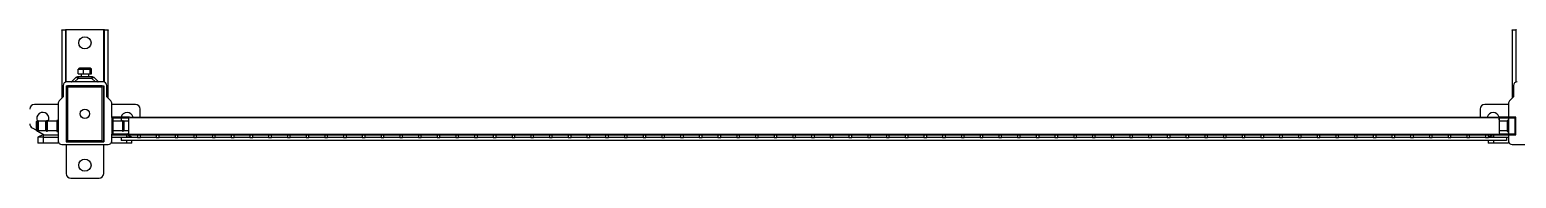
# Model space of a CAD drawing. Header units: inches. Extents: x 0 to 34.2, y 0 to 22.
# Drawn here: x 4.531 to 7.68, y 15.45 to 15.765 of the extents above; entities that cross this region are included whole.
import ezdxf

# ---------------------------------------------------------------- set-up
doc = ezdxf.new("R2010")
doc.units = ezdxf.units.IN
doc.header["$MEASUREMENT"] = 0

msp = doc.modelspace()

# ---------------------------------------------------------------- linework, layer by layer
at = {"color": 7, "linetype": 'Continuous', "lineweight": 25}
for p, q in [((4.5985, 15.7651), (4.6064, 15.7651)), ((4.5985, 15.7638), (4.5985, 15.7651)), ((4.5985, 15.7638), (4.5985, 15.6461)), ((4.6064, 15.7638), (4.5985, 15.7638)), ((4.6064, 15.7651), (4.6064, 15.7638)), ((4.6079, 15.7651), (4.6064, 15.7651)), ((4.6064, 15.7638), (4.6064, 15.6537)), ((4.6872, 15.7651), (4.6079, 15.7651)), ((4.6079, 15.6542), (4.6079, 15.7651)), ((4.6887, 15.7651), (4.6872, 15.7651)), ((4.6872, 15.6542), (4.6872, 15.7651)), ((4.6887, 15.7651), (4.6966, 15.7651)), ((4.6887, 15.7638), (4.6887, 15.7651)), ((4.6887, 15.6537), (4.6887, 15.7638)), ((4.6966, 15.7638), (4.6887, 15.7638)), ((4.6966, 15.7651), (4.6966, 15.7638)), ((4.6966, 15.6461), (4.6966, 15.7638)), ((7.6709, 15.7651), (7.6788, 15.7651)), ((7.6709, 15.7638), (7.6709, 15.7651)), ((7.6709, 15.7638), (7.6709, 15.6461)), ((7.6788, 15.7638), (7.6709, 15.7638)), ((7.6788, 15.7651), (7.6788, 15.7638)), ((7.6803, 15.7651), (7.6788, 15.7651)), ((7.6788, 15.7638), (7.6788, 15.6537)), ((4.6344, 15.682), (4.6348, 15.6826)), ((4.6361, 15.6832), (4.6347, 15.6827)), ((4.659, 15.6832), (4.6361, 15.6832)), ((4.6603, 15.6827), (4.659, 15.6832)), ((4.6857, 15.6543), (4.6094, 15.6543)), ((4.6274, 15.6629), (4.6188, 15.6543)), ((4.633, 15.6618), (4.6255, 15.6543)), ((4.633, 15.6652), (4.633, 15.6618)), ((4.6621, 15.6652), (4.633, 15.6652)), ((4.6621, 15.6618), (4.633, 15.6618)), ((4.6334, 15.6712), (4.6334, 15.6811)), ((4.6334, 15.6811), (4.6446, 15.6811)), ((4.6334, 15.6712), (4.6446, 15.6712)), ((4.6342, 15.6818), (4.6342, 15.6811)), ((4.6343, 15.6818), (4.6342, 15.6818)), ((4.6346, 15.6824), (4.6343, 15.6819)), ((4.6343, 15.6811), (4.6343, 15.6818)), ((4.6346, 15.682), (4.6344, 15.682)), ((4.6396, 15.6712), (4.6396, 15.6652)), ((4.6446, 15.6712), (4.6446, 15.6811)), ((4.6446, 15.6811), (4.6587, 15.6811)), ((4.6446, 15.6712), (4.6587, 15.6712)), ((4.6468, 15.6818), (4.6466, 15.6818)), ((4.6466, 15.6818), (4.6466, 15.6811)), ((4.6468, 15.6811), (4.6468, 15.6818)), ((4.6555, 15.6652), (4.6555, 15.6712)), ((4.6587, 15.6712), (4.6587, 15.6811)), ((4.6587, 15.6811), (4.6616, 15.6811)), ((4.6587, 15.6712), (4.6616, 15.6712)), ((4.6599, 15.6818), (4.6599, 15.6818)), ((4.66, 15.6818), (4.6599, 15.6818)), ((4.6599, 15.6818), (4.6599, 15.6811)), ((4.66, 15.6811), (4.66, 15.6818)), ((4.6605, 15.6824), (4.6608, 15.6818)), ((4.6608, 15.6811), (4.6608, 15.6818)), ((4.6608, 15.6818), (4.6608, 15.6818)), ((4.6608, 15.6818), (4.6608, 15.6811)), ((4.6616, 15.6712), (4.6616, 15.6811)), ((4.6621, 15.6652), (4.6621, 15.6618)), ((4.6621, 15.6618), (4.6696, 15.6543)), ((4.6677, 15.6629), (4.6763, 15.6543)), ((4.6014, 15.6226), (4.5929, 15.614)), ((4.6014, 15.6461), (4.5985, 15.6461)), ((4.5985, 15.6461), (4.5985, 15.6196)), ((4.6014, 15.6464), (4.6014, 15.6226)), ((4.6079, 15.6431), (4.6079, 15.5301)), ((4.608, 15.6461), (4.6109, 15.6461)), ((4.608, 15.6461), (4.608, 15.6438)), ((4.6842, 15.6461), (4.6109, 15.6461)), ((4.6842, 15.6431), (4.6109, 15.6431)), ((4.6109, 15.6431), (4.6109, 15.5301)), ((4.6842, 15.6461), (4.6873, 15.6461)), ((4.6842, 15.5301), (4.6842, 15.6431)), ((4.6872, 15.6183), (4.6872, 15.6461)), ((4.6872, 15.5301), (4.6872, 15.6431)), ((4.6873, 15.6461), (4.6873, 15.5271)), ((4.6937, 15.6226), (4.6937, 15.6464)), ((4.6937, 15.6461), (4.6966, 15.6461)), ((4.7022, 15.614), (4.6937, 15.6226)), ((4.6966, 15.6196), (4.6966, 15.6461)), ((7.6739, 15.6226), (7.6653, 15.614)), ((7.6739, 15.6461), (7.6709, 15.6461)), ((7.6709, 15.6461), (7.6709, 15.6196)), ((7.6739, 15.6464), (7.6739, 15.6226)), ((4.5905, 15.6064), (4.5405, 15.6064)), ((4.5905, 15.6084), (4.5905, 15.5294)), ((4.6872, 15.6183), (4.6873, 15.6183)), ((4.6872, 15.6064), (4.6872, 15.6183)), ((4.6873, 15.6064), (4.6872, 15.6064)), ((4.7046, 15.5785), (4.7046, 15.6084)), ((4.7546, 15.6064), (4.7046, 15.6064)), ((4.7645, 15.5797), (4.7645, 15.5965)), ((7.603, 15.5965), (7.603, 15.5797)), ((7.6629, 15.6064), (7.6129, 15.6064)), ((7.6629, 15.6084), (7.6629, 15.5797)), ((4.5355, 15.5569), (4.5447, 15.5516)), ((4.5464, 15.5717), (4.5444, 15.5697)), ((4.5444, 15.5697), (4.5444, 15.5608)), ((4.5444, 15.5608), (4.5444, 15.5519)), ((4.5484, 15.5717), (4.5464, 15.5717)), ((4.5464, 15.5717), (4.5464, 15.5499)), ((4.5484, 15.5717), (4.5484, 15.5499)), ((4.5653, 15.5707), (4.5484, 15.5707)), ((4.5662, 15.5717), (4.5643, 15.5697)), ((4.5643, 15.5697), (4.5643, 15.5519)), ((4.5682, 15.5717), (4.5662, 15.5717)), ((4.5662, 15.5717), (4.5662, 15.5499)), ((4.5682, 15.5499), (4.5682, 15.5717)), ((4.5881, 15.5707), (4.5682, 15.5707)), ((4.5905, 15.5727), (4.5881, 15.5727)), ((4.5881, 15.5727), (4.5881, 15.5489)), ((4.7046, 15.5785), (4.7046, 15.5431)), ((4.7411, 15.5797), (4.7057, 15.5797)), ((4.7065, 15.5777), (4.7065, 15.544)), ((4.7403, 15.5777), (4.7065, 15.5777)), ((4.707, 15.5727), (4.7065, 15.5727)), ((4.707, 15.5489), (4.707, 15.5727)), ((4.7269, 15.5707), (4.707, 15.5707)), ((4.7288, 15.5717), (4.7269, 15.5717)), ((4.7269, 15.5717), (4.7269, 15.5499)), ((4.7308, 15.5697), (4.7288, 15.5717)), ((4.7288, 15.5499), (4.7288, 15.5717)), ((4.7403, 15.5707), (4.7298, 15.5707)), ((4.7308, 15.5519), (4.7308, 15.5697)), ((4.7403, 15.544), (4.7403, 15.5777)), ((4.7422, 15.5797), (7.6413, 15.5797)), ((4.7422, 15.5785), (4.7422, 15.5797)), ((4.7422, 15.5785), (7.6413, 15.5785)), ((7.6413, 15.5797), (7.6413, 15.5785)), ((7.6778, 15.5797), (7.6425, 15.5797)), ((7.6433, 15.5777), (7.6433, 15.544)), ((7.677, 15.5777), (7.6433, 15.5777)), ((7.6605, 15.5707), (7.6433, 15.5707)), ((7.6629, 15.5727), (7.6605, 15.5727)), ((7.6605, 15.5727), (7.6605, 15.5489)), ((7.6629, 15.5777), (7.6629, 15.544)), ((7.677, 15.544), (7.677, 15.5777)), ((7.679, 15.5431), (7.679, 15.5785)), ((4.5444, 15.5519), (4.5464, 15.5499)), ((4.5464, 15.5499), (4.5484, 15.5499)), ((4.5477, 15.5499), (4.5612, 15.5421)), ((4.5585, 15.5421), (4.5479, 15.5371)), ((4.5598, 15.5371), (4.5479, 15.5371)), ((4.5479, 15.5371), (4.5479, 15.5242)), ((4.5484, 15.5509), (4.5653, 15.5509)), ((4.5598, 15.5421), (4.5585, 15.5421)), ((4.5598, 15.5371), (4.5598, 15.5421)), ((4.5598, 15.5421), (4.5905, 15.5421)), ((4.5598, 15.5371), (4.5905, 15.5371)), ((4.5598, 15.5242), (4.5598, 15.5371)), ((4.5643, 15.5519), (4.5662, 15.5499)), ((4.5662, 15.5499), (4.5682, 15.5499)), ((4.5682, 15.5509), (4.5881, 15.5509)), ((4.5881, 15.5489), (4.5905, 15.5489)), ((4.5905, 15.5294), (4.5905, 15.5242)), ((4.608, 15.5294), (4.608, 15.5271)), ((4.608, 15.5271), (4.6109, 15.5271)), ((4.6109, 15.5301), (4.6842, 15.5301)), ((4.6109, 15.5271), (4.6842, 15.5271)), ((4.6842, 15.5271), (4.6873, 15.5271)), ((4.7046, 15.5294), (4.7046, 15.5431)), ((4.7046, 15.5421), (4.7052, 15.5421)), ((4.7046, 15.5371), (4.7353, 15.5371)), ((4.7046, 15.5242), (4.7046, 15.5294)), ((4.7057, 15.542), (4.7411, 15.542)), ((4.7065, 15.5489), (4.707, 15.5489)), ((4.7065, 15.544), (4.7403, 15.544)), ((4.707, 15.5509), (4.7269, 15.5509)), ((4.7244, 15.536), (4.7244, 15.5301)), ((4.7591, 15.536), (4.7244, 15.536)), ((7.6592, 15.5301), (4.7244, 15.5301)), ((4.7269, 15.5499), (4.7288, 15.5499)), ((4.7288, 15.5499), (4.7308, 15.5519)), ((4.7298, 15.5509), (4.7403, 15.5509)), ((4.7353, 15.542), (4.7353, 15.5371)), ((4.7472, 15.5371), (4.7353, 15.5371)), ((4.7353, 15.5371), (4.7353, 15.536)), ((4.7353, 15.5301), (4.7353, 15.5242)), ((4.7472, 15.5371), (4.7368, 15.542)), ((4.7371, 15.544), (4.7403, 15.5458)), ((4.7422, 15.5431), (7.6413, 15.5431)), ((4.7422, 15.542), (4.7422, 15.5431)), ((4.7422, 15.542), (7.6413, 15.542)), ((4.7472, 15.536), (4.7472, 15.5371)), ((4.7472, 15.5242), (4.7472, 15.5301)), ((4.7591, 15.542), (4.7591, 15.536)), ((4.7591, 15.536), (4.765, 15.536)), ((4.765, 15.536), (4.765, 15.542)), ((4.7987, 15.536), (4.765, 15.536)), ((4.7987, 15.542), (4.7987, 15.536)), ((4.7987, 15.536), (4.8047, 15.536)), ((4.8047, 15.536), (4.8047, 15.542)), ((4.8384, 15.536), (4.8047, 15.536)), ((4.8384, 15.542), (4.8384, 15.536)), ((4.8384, 15.536), (4.8444, 15.536)), ((4.8444, 15.536), (4.8444, 15.542)), ((4.8781, 15.536), (4.8444, 15.536)), ((4.8781, 15.542), (4.8781, 15.536)), ((4.8781, 15.536), (4.884, 15.536)), ((4.884, 15.536), (4.884, 15.542)), ((4.9177, 15.536), (4.884, 15.536)), ((4.9177, 15.542), (4.9177, 15.536)), ((4.9177, 15.536), (4.9237, 15.536)), ((4.9237, 15.536), (4.9237, 15.542)), ((4.9574, 15.536), (4.9237, 15.536)), ((4.9574, 15.542), (4.9574, 15.536)), ((4.9574, 15.536), (4.9633, 15.536)), ((4.9633, 15.536), (4.9633, 15.542)), ((4.997, 15.536), (4.9633, 15.536)), ((4.997, 15.542), (4.997, 15.536)), ((4.997, 15.536), (5.003, 15.536)), ((5.003, 15.536), (5.003, 15.542)), ((5.0367, 15.536), (5.003, 15.536)), ((5.0367, 15.542), (5.0367, 15.536)), ((5.0367, 15.536), (5.0427, 15.536)), ((5.0427, 15.536), (5.0427, 15.542)), ((5.0764, 15.536), (5.0427, 15.536)), ((5.0764, 15.542), (5.0764, 15.536)), ((5.0764, 15.536), (5.0823, 15.536)), ((5.0823, 15.536), (5.0823, 15.542)), ((5.116, 15.536), (5.0823, 15.536)), ((5.116, 15.542), (5.116, 15.536)), ((5.116, 15.536), (5.122, 15.536)), ((5.122, 15.536), (5.122, 15.542)), ((5.1557, 15.536), (5.122, 15.536)), ((5.1557, 15.542), (5.1557, 15.536)), ((5.1557, 15.536), (5.1616, 15.536)), ((5.1616, 15.536), (5.1616, 15.542)), ((5.1953, 15.536), (5.1616, 15.536)), ((5.1953, 15.542), (5.1953, 15.536)), ((5.1953, 15.536), (5.2013, 15.536)), ((5.2013, 15.536), (5.2013, 15.542)), ((5.235, 15.536), (5.2013, 15.536)), ((5.235, 15.542), (5.235, 15.536)), ((5.235, 15.536), (5.241, 15.536)), ((5.241, 15.536), (5.241, 15.542)), ((5.2747, 15.536), (5.241, 15.536)), ((5.2747, 15.542), (5.2747, 15.536)), ((5.2747, 15.536), (5.2806, 15.536)), ((5.2806, 15.536), (5.2806, 15.542)), ((5.3143, 15.536), (5.2806, 15.536)), ((5.3143, 15.542), (5.3143, 15.536)), ((5.3143, 15.536), (5.3203, 15.536)), ((5.3203, 15.536), (5.3203, 15.542)), ((5.354, 15.536), (5.3203, 15.536)), ((5.354, 15.542), (5.354, 15.536)), ((5.354, 15.536), (5.3599, 15.536)), ((5.3599, 15.536), (5.3599, 15.542)), ((5.3936, 15.536), (5.3599, 15.536)), ((5.3936, 15.542), (5.3936, 15.536)), ((5.3936, 15.536), (5.3996, 15.536)), ((5.3996, 15.536), (5.3996, 15.542)), ((5.4333, 15.536), (5.3996, 15.536)), ((5.4333, 15.542), (5.4333, 15.536)), ((5.4333, 15.536), (5.4392, 15.536)), ((5.4392, 15.536), (5.4392, 15.542)), ((5.473, 15.536), (5.4392, 15.536)), ((5.473, 15.542), (5.473, 15.536)), ((5.473, 15.536), (5.4789, 15.536)), ((5.4789, 15.536), (5.4789, 15.542)), ((5.5126, 15.536), (5.4789, 15.536)), ((5.5126, 15.542), (5.5126, 15.536)), ((5.5126, 15.536), (5.5186, 15.536)), ((5.5186, 15.536), (5.5186, 15.542)), ((5.5523, 15.536), (5.5186, 15.536)), ((5.5523, 15.542), (5.5523, 15.536)), ((5.5523, 15.536), (5.5582, 15.536)), ((5.5582, 15.536), (5.5582, 15.542)), ((5.5919, 15.536), (5.5582, 15.536)), ((5.5919, 15.542), (5.5919, 15.536)), ((5.5919, 15.536), (5.5979, 15.536)), ((5.5979, 15.536), (5.5979, 15.542)), ((5.6316, 15.536), (5.5979, 15.536)), ((5.6316, 15.542), (5.6316, 15.536)), ((5.6316, 15.536), (5.6375, 15.536)), ((5.6375, 15.536), (5.6375, 15.542)), ((5.6713, 15.536), (5.6375, 15.536)), ((5.6713, 15.542), (5.6713, 15.536)), ((5.6713, 15.536), (5.6772, 15.536)), ((5.6772, 15.536), (5.6772, 15.542)), ((5.7109, 15.536), (5.6772, 15.536)), ((5.7109, 15.542), (5.7109, 15.536)), ((5.7109, 15.536), (5.7169, 15.536)), ((5.7169, 15.536), (5.7169, 15.542)), ((5.7506, 15.536), (5.7169, 15.536)), ((5.7506, 15.542), (5.7506, 15.536)), ((5.7506, 15.536), (5.7565, 15.536)), ((5.7565, 15.536), (5.7565, 15.542)), ((5.7902, 15.536), (5.7565, 15.536)), ((5.7902, 15.542), (5.7902, 15.536)), ((5.7902, 15.536), (5.7962, 15.536)), ((5.7962, 15.536), (5.7962, 15.542)), ((5.8299, 15.536), (5.7962, 15.536)), ((5.8299, 15.542), (5.8299, 15.536)), ((5.8299, 15.536), (5.8358, 15.536)), ((5.8358, 15.536), (5.8358, 15.542)), ((5.8696, 15.536), (5.8358, 15.536)), ((5.8696, 15.542), (5.8696, 15.536)), ((5.8696, 15.536), (5.8755, 15.536)), ((5.8755, 15.536), (5.8755, 15.542)), ((5.9092, 15.536), (5.8755, 15.536)), ((5.9092, 15.542), (5.9092, 15.536)), ((5.9092, 15.536), (5.9152, 15.536)), ((5.9152, 15.536), (5.9152, 15.542)), ((5.9489, 15.536), (5.9152, 15.536)), ((5.9489, 15.542), (5.9489, 15.536)), ((5.9489, 15.536), (5.9548, 15.536)), ((5.9548, 15.536), (5.9548, 15.542)), ((5.9885, 15.536), (5.9548, 15.536)), ((5.9885, 15.542), (5.9885, 15.536)), ((5.9885, 15.536), (5.9945, 15.536)), ((5.9945, 15.536), (5.9945, 15.542)), ((6.0282, 15.536), (5.9945, 15.536)), ((6.0282, 15.542), (6.0282, 15.536)), ((6.0282, 15.536), (6.0341, 15.536)), ((6.0341, 15.536), (6.0341, 15.542)), ((6.0678, 15.536), (6.0341, 15.536)), ((6.0678, 15.542), (6.0678, 15.536)), ((6.0678, 15.536), (6.0738, 15.536)), ((6.0738, 15.536), (6.0738, 15.542)), ((6.1075, 15.536), (6.0738, 15.536)), ((6.1075, 15.542), (6.1075, 15.536)), ((6.1075, 15.536), (6.1135, 15.536)), ((6.1135, 15.536), (6.1135, 15.542)), ((6.1472, 15.536), (6.1135, 15.536)), ((6.1472, 15.542), (6.1472, 15.536)), ((6.1472, 15.536), (6.1531, 15.536)), ((6.1531, 15.536), (6.1531, 15.542)), ((6.1868, 15.536), (6.1531, 15.536)), ((6.1868, 15.542), (6.1868, 15.536)), ((6.1868, 15.536), (6.1928, 15.536)), ((6.1928, 15.536), (6.1928, 15.542)), ((6.2265, 15.536), (6.1928, 15.536)), ((6.2265, 15.542), (6.2265, 15.536)), ((6.2265, 15.536), (6.2324, 15.536)), ((6.2324, 15.536), (6.2324, 15.542)), ((6.2661, 15.536), (6.2324, 15.536)), ((6.2661, 15.542), (6.2661, 15.536)), ((6.2661, 15.536), (6.2721, 15.536)), ((6.2721, 15.536), (6.2721, 15.542)), ((6.3058, 15.536), (6.2721, 15.536)), ((6.3058, 15.542), (6.3058, 15.536)), ((6.3058, 15.536), (6.3118, 15.536)), ((6.3118, 15.536), (6.3118, 15.542)), ((6.3455, 15.536), (6.3118, 15.536)), ((6.3455, 15.542), (6.3455, 15.536)), ((6.3455, 15.536), (6.3514, 15.536)), ((6.3514, 15.536), (6.3514, 15.542)), ((6.3851, 15.536), (6.3514, 15.536)), ((6.3851, 15.542), (6.3851, 15.536)), ((6.3851, 15.536), (6.3911, 15.536)), ((6.3911, 15.536), (6.3911, 15.542)), ((6.4248, 15.536), (6.3911, 15.536)), ((6.4248, 15.542), (6.4248, 15.536)), ((6.4248, 15.536), (6.4307, 15.536)), ((6.4307, 15.536), (6.4307, 15.542)), ((6.4644, 15.536), (6.4307, 15.536)), ((6.4644, 15.542), (6.4644, 15.536)), ((6.4644, 15.536), (6.4704, 15.536)), ((6.4704, 15.536), (6.4704, 15.542)), ((6.5041, 15.536), (6.4704, 15.536)), ((6.5041, 15.542), (6.5041, 15.536)), ((6.5041, 15.536), (6.51, 15.536)), ((6.51, 15.536), (6.51, 15.542)), ((6.5438, 15.536), (6.51, 15.536)), ((6.5438, 15.542), (6.5438, 15.536)), ((6.5438, 15.536), (6.5497, 15.536)), ((6.5497, 15.536), (6.5497, 15.542)), ((6.5834, 15.536), (6.5497, 15.536)), ((6.5834, 15.542), (6.5834, 15.536)), ((6.5834, 15.536), (6.5894, 15.536)), ((6.5894, 15.536), (6.5894, 15.542)), ((6.6231, 15.536), (6.5894, 15.536)), ((6.6231, 15.542), (6.6231, 15.536)), ((6.6231, 15.536), (6.629, 15.536)), ((6.629, 15.536), (6.629, 15.542)), ((6.6627, 15.536), (6.629, 15.536)), ((6.6627, 15.542), (6.6627, 15.536)), ((6.6627, 15.536), (6.6687, 15.536)), ((6.6687, 15.536), (6.6687, 15.542)), ((6.7024, 15.536), (6.6687, 15.536)), ((6.7024, 15.542), (6.7024, 15.536)), ((6.7024, 15.536), (6.7083, 15.536)), ((6.7083, 15.536), (6.7083, 15.542)), ((6.7421, 15.536), (6.7083, 15.536)), ((6.7421, 15.542), (6.7421, 15.536)), ((6.7421, 15.536), (6.748, 15.536)), ((6.748, 15.536), (6.748, 15.542)), ((6.7817, 15.536), (6.748, 15.536)), ((6.7817, 15.542), (6.7817, 15.536)), ((6.7817, 15.536), (6.7877, 15.536)), ((6.7877, 15.536), (6.7877, 15.542)), ((6.8214, 15.536), (6.7877, 15.536)), ((6.8214, 15.542), (6.8214, 15.536)), ((6.8214, 15.536), (6.8273, 15.536)), ((6.8273, 15.536), (6.8273, 15.542)), ((6.861, 15.536), (6.8273, 15.536)), ((6.861, 15.542), (6.861, 15.536)), ((6.861, 15.536), (6.867, 15.536)), ((6.867, 15.536), (6.867, 15.542)), ((6.9007, 15.536), (6.867, 15.536)), ((6.9007, 15.542), (6.9007, 15.536)), ((6.9007, 15.536), (6.9066, 15.536)), ((6.9066, 15.536), (6.9066, 15.542)), ((6.9404, 15.536), (6.9066, 15.536)), ((6.9404, 15.542), (6.9404, 15.536)), ((6.9404, 15.536), (6.9463, 15.536)), ((6.9463, 15.536), (6.9463, 15.542)), ((6.98, 15.536), (6.9463, 15.536)), ((6.98, 15.542), (6.98, 15.536)), ((6.98, 15.536), (6.986, 15.536)), ((6.986, 15.536), (6.986, 15.542)), ((7.0197, 15.536), (6.986, 15.536)), ((7.0197, 15.542), (7.0197, 15.536)), ((7.0197, 15.536), (7.0256, 15.536)), ((7.0256, 15.536), (7.0256, 15.542)), ((7.0593, 15.536), (7.0256, 15.536)), ((7.0593, 15.542), (7.0593, 15.536)), ((7.0593, 15.536), (7.0653, 15.536)), ((7.0653, 15.536), (7.0653, 15.542)), ((7.099, 15.536), (7.0653, 15.536)), ((7.099, 15.542), (7.099, 15.536)), ((7.099, 15.536), (7.1049, 15.536)), ((7.1049, 15.536), (7.1049, 15.542)), ((7.1387, 15.536), (7.1049, 15.536)), ((7.1387, 15.542), (7.1387, 15.536)), ((7.1387, 15.536), (7.1446, 15.536)), ((7.1446, 15.536), (7.1446, 15.542)), ((7.1783, 15.536), (7.1446, 15.536)), ((7.1783, 15.542), (7.1783, 15.536)), ((7.1783, 15.536), (7.1843, 15.536)), ((7.1843, 15.536), (7.1843, 15.542)), ((7.218, 15.536), (7.1843, 15.536)), ((7.218, 15.542), (7.218, 15.536)), ((7.218, 15.536), (7.2239, 15.536)), ((7.2239, 15.536), (7.2239, 15.542)), ((7.2576, 15.536), (7.2239, 15.536)), ((7.2576, 15.542), (7.2576, 15.536)), ((7.2576, 15.536), (7.2636, 15.536)), ((7.2636, 15.536), (7.2636, 15.542)), ((7.2973, 15.536), (7.2636, 15.536)), ((7.2973, 15.542), (7.2973, 15.536)), ((7.2973, 15.536), (7.3032, 15.536)), ((7.3032, 15.536), (7.3032, 15.542)), ((7.3369, 15.536), (7.3032, 15.536)), ((7.3369, 15.542), (7.3369, 15.536)), ((7.3369, 15.536), (7.3429, 15.536)), ((7.3429, 15.536), (7.3429, 15.542)), ((7.3766, 15.536), (7.3429, 15.536)), ((7.3766, 15.542), (7.3766, 15.536)), ((7.3766, 15.536), (7.3826, 15.536)), ((7.3826, 15.536), (7.3826, 15.542)), ((7.4163, 15.536), (7.3826, 15.536)), ((7.4163, 15.542), (7.4163, 15.536)), ((7.4163, 15.536), (7.4222, 15.536)), ((7.4222, 15.536), (7.4222, 15.542)), ((7.4559, 15.536), (7.4222, 15.536)), ((7.4559, 15.542), (7.4559, 15.536)), ((7.4559, 15.536), (7.4619, 15.536)), ((7.4619, 15.536), (7.4619, 15.542)), ((7.4956, 15.536), (7.4619, 15.536)), ((7.4956, 15.542), (7.4956, 15.536)), ((7.4956, 15.536), (7.5015, 15.536)), ((7.5015, 15.536), (7.5015, 15.542)), ((7.5352, 15.536), (7.5015, 15.536)), ((7.5352, 15.542), (7.5352, 15.536)), ((7.5352, 15.536), (7.5412, 15.536)), ((7.5412, 15.536), (7.5412, 15.542)), ((7.5749, 15.536), (7.5412, 15.536)), ((7.5749, 15.542), (7.5749, 15.536)), ((7.5749, 15.536), (7.5809, 15.536)), ((7.5809, 15.536), (7.5809, 15.542)), ((7.6146, 15.536), (7.5809, 15.536)), ((7.6146, 15.542), (7.6146, 15.536)), ((7.6146, 15.536), (7.6205, 15.536)), ((7.6203, 15.5301), (7.6203, 15.5242)), ((7.6205, 15.536), (7.6205, 15.542)), ((7.6307, 15.542), (7.6205, 15.5372)), ((7.6322, 15.5371), (7.6205, 15.5371)), ((7.6592, 15.536), (7.6205, 15.536)), ((7.6322, 15.5371), (7.6322, 15.542)), ((7.6322, 15.5371), (7.6629, 15.5371)), ((7.6322, 15.536), (7.6322, 15.5371)), ((7.6322, 15.5242), (7.6322, 15.5301)), ((7.6413, 15.5431), (7.6413, 15.542)), ((7.6413, 15.5421), (7.642, 15.5421)), ((7.6425, 15.542), (7.6778, 15.542)), ((7.6433, 15.5509), (7.6605, 15.5509)), ((7.6433, 15.544), (7.677, 15.544)), ((7.6592, 15.536), (7.6592, 15.5301)), ((7.6605, 15.5489), (7.6629, 15.5489)), ((7.6629, 15.542), (7.6629, 15.5294)), ((7.6629, 15.5294), (7.6629, 15.5242)), ((4.5598, 15.5242), (4.5479, 15.5242)), ((4.5905, 15.5242), (4.5598, 15.5242)), ((4.5985, 15.5215), (4.6966, 15.5215)), ((4.6079, 15.5215), (4.6079, 15.4597)), ((4.6872, 15.4597), (4.6872, 15.5215)), ((4.7353, 15.5242), (4.7046, 15.5242)), ((4.7472, 15.5242), (4.7353, 15.5242)), ((7.6322, 15.5242), (7.6203, 15.5242)), ((7.6629, 15.5242), (7.6322, 15.5242)), ((7.6709, 15.5215), (7.769, 15.5215)), ((4.6178, 15.4498), (4.6773, 15.4498))]:
    msp.add_line(p, q, dxfattribs=at)
at = {"color": 7, "linetype": 'Continuous', "lineweight": 25, "flags": 128}
for points in [[(4.633, 15.6618), (4.6321, 15.6624), (4.6312, 15.6628), (4.6304, 15.6631), (4.6296, 15.6633), (4.6289, 15.6634), (4.6283, 15.6634), (4.6278, 15.6632), (4.6274, 15.6629)], [(4.6677, 15.6629), (4.6673, 15.6632), (4.6668, 15.6634), (4.6662, 15.6634), (4.6655, 15.6633), (4.6647, 15.6631), (4.6639, 15.6628), (4.663, 15.6624), (4.6621, 15.6618)], [(4.5909, 15.5269), (4.5906, 15.5267), (4.5905, 15.5267)], [(4.7046, 15.5267), (4.7045, 15.5267), (4.7041, 15.5269)], [(7.6634, 15.5269), (7.663, 15.5267), (7.6629, 15.5267)]]:
    msp.add_lwpolyline(points, dxfattribs=at)
at = {"color": 7, "linetype": 'Continuous', "lineweight": 25}
for centre, radius in [((4.6475, 15.7373), 0.0129), ((4.6475, 15.5866), 0.00991), ((4.6475, 15.4775), 0.0129)]:
    msp.add_circle(centre, radius, dxfattribs=at)
for centre, radius, start, end in [((4.6362, 15.683), 0.000198, 90, 110), ((4.6589, 15.683), 0.000198, 70, 90), ((4.6094, 15.6464), 0.00793, 90, 180), ((4.633, 15.6573), 0.00793, 90, 135), ((4.6621, 15.6573), 0.00793, 45, 90), ((4.6857, 15.6464), 0.00793, 0, 90), ((7.6818, 15.6464), 0.00793, 90, 180), ((4.6109, 15.6431), 0.00297, 90, 180), ((4.6842, 15.6431), 0.00297, 0, 90), ((4.5405, 15.5965), 0.00991, 90, 180), ((4.5583, 15.5767), 0.0129, 332.5136, 202.6199), ((4.5985, 15.6084), 0.00793, 135, 180), ((4.6966, 15.6084), 0.00793, 0, 45), ((4.7368, 15.5767), 0.0129, 13.3424, 166.6576), ((4.7546, 15.5965), 0.00991, 0, 90), ((7.6129, 15.5965), 0.00991, 90, 180), ((7.6307, 15.5767), 0.0129, 13.3424, 166.6576), ((7.6709, 15.6084), 0.00793, 135, 180), ((4.5405, 15.5655), 0.00991, 180, 240), ((4.7057, 15.5785), 0.00116, 90, 180), ((4.7368, 15.5767), 0.0129, 175.5883, 207.4864), ((4.7411, 15.5785), 0.00116, 0, 90), ((7.6425, 15.5785), 0.00116, 90, 180), ((7.6307, 15.5767), 0.0129, 347.6671, 4.4117), ((7.6778, 15.5785), 0.00116, 0, 90), ((4.5985, 15.5294), 0.00793, 180, 270), ((4.6109, 15.5301), 0.00297, 180, 270), ((4.6842, 15.5301), 0.00297, 270, 0), ((4.6966, 15.5294), 0.00793, 270, 0), ((4.7057, 15.5431), 0.00116, 180, 270), ((4.7411, 15.5431), 0.00116, 270, 0), ((7.6425, 15.5431), 0.00116, 180, 270), ((7.6709, 15.5294), 0.00793, 180, 270), ((7.6778, 15.5431), 0.00116, 270, 0), ((4.6178, 15.4597), 0.00991, 180, 270), ((4.6773, 15.4597), 0.00991, 270, 0)]:
    msp.add_arc(centre, radius, start, end, dxfattribs=at)
for points, knots in [([(4.6467, 15.682), (4.6447, 15.6823), (4.6407, 15.683), (4.6367, 15.6824), (4.6346, 15.682)], [0, 0, 0, 0, 0.4998687, 1, 1, 1, 1]), ([(4.6589, 15.6832), (4.6589, 15.6832), (4.6589, 15.6832), (4.6585, 15.6832), (4.6576, 15.6832), (4.6558, 15.6832), (4.653, 15.6832), (4.6494, 15.6832), (4.6464, 15.6832), (4.6441, 15.6832), (4.642, 15.6832), (4.6395, 15.6832), (4.6383, 15.6832), (4.6375, 15.6832)], [0, 0, 0, 0, 0.036133, 0.113897, 0.191661, 0.267809, 0.409265, 0.55072, 0.626868, 0.704632, 0.782396, 0.858544, 1, 1, 1, 1]), ([(4.6598, 15.682), (4.6577, 15.6823), (4.6533, 15.683), (4.6489, 15.6823), (4.6467, 15.682)], [0, 0, 0, 0, 0.4966847, 1, 1, 1, 1]), ([(4.6603, 15.6826), (4.6603, 15.6826), (4.6602, 15.6829), (4.66, 15.6824), (4.6598, 15.682)], [0, 0, 0, 0, 0.092664, 1, 1, 1, 1]), ([(4.66, 15.6818), (4.6601, 15.6822), (4.6603, 15.6827), (4.6604, 15.6824), (4.6605, 15.6824)], [0, 0, 0, 0, 0.911409, 1, 1, 1, 1]), ([(4.6194, 15.6546), (4.6194, 15.6546), (4.6193, 15.6545), (4.6198, 15.6545), (4.62, 15.6545)], [0, 0, 0, 0, 0.52799, 1, 1, 1, 1]), ([(4.6342, 15.6818), (4.6342, 15.6818), (4.6343, 15.6818), (4.6343, 15.6819), (4.6343, 15.6819), (4.6344, 15.682), (4.6344, 15.682)], [0, 0, 0, 0, 0.237834, 0.500075, 0.709362, 1, 1, 1, 1]), ([(4.6344, 15.682), (4.6344, 15.682), (4.6344, 15.6819), (4.6343, 15.6819), (4.6343, 15.6818), (4.6343, 15.6818), (4.6343, 15.6818)], [0, 0, 0, 0, 0.293594, 0.499912, 0.762243, 1, 1, 1, 1]), ([(4.6466, 15.6818), (4.6466, 15.6818), (4.6466, 15.6818), (4.6466, 15.6819), (4.6466, 15.6819), (4.6467, 15.682), (4.6467, 15.682)], [0, 0, 0, 0, 0.238276, 0.475619, 0.726016, 1, 1, 1, 1]), ([(4.6467, 15.682), (4.6467, 15.682), (4.6467, 15.6819), (4.6467, 15.6819), (4.6468, 15.6818), (4.6468, 15.6818), (4.6468, 15.6818), (4.6468, 15.6818), (4.6468, 15.6818)], [0, 0, 0, 0, 0.295033, 0.499324, 0.755492, 0.879854, 0.987632, 1, 1, 1, 1]), ([(4.6599, 15.6818), (4.6599, 15.6818), (4.6599, 15.6818), (4.6599, 15.6819), (4.6599, 15.6819), (4.6598, 15.682), (4.6598, 15.682)], [0, 0, 0, 0, 0.243642, 0.500104, 0.704525, 1, 1, 1, 1]), ([(4.6598, 15.682), (4.6599, 15.682), (4.6599, 15.6819), (4.6599, 15.6819), (4.66, 15.6818), (4.66, 15.6818), (4.66, 15.6818)], [0, 0, 0, 0, 0.27693, 0.527526, 0.763256, 1, 1, 1, 1]), ([(4.6608, 15.6818), (4.6608, 15.6818), (4.6608, 15.6818), (4.6608, 15.6819), (4.6608, 15.6819), (4.6607, 15.682), (4.6607, 15.682)], [0, 0, 0, 0, 0.237808, 0.500075, 0.709362, 1, 1, 1, 1]), ([(4.6751, 15.6545), (4.6753, 15.6545), (4.6758, 15.6545), (4.6757, 15.6546), (4.6757, 15.6546)], [0, 0, 0, 0, 0.472023, 1, 1, 1, 1])]:
    msp.add_open_spline(points, degree=3, knots=knots, dxfattribs=at)
for points in [[(4.6343, 15.6818), (4.6364, 15.6821), (4.6405, 15.6828), (4.6445, 15.6821), (4.6466, 15.6818)], [(4.6468, 15.6818), (4.649, 15.6821), (4.6533, 15.6828), (4.6577, 15.6821), (4.6599, 15.6818)]]:
    msp.add_open_spline(points, degree=3, dxfattribs=at)

doc.saveas('drawing.dxf')
